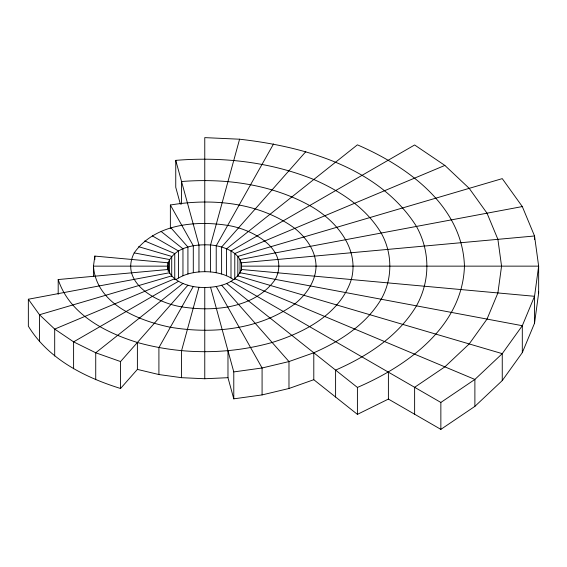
<?xml version="1.0" encoding="UTF-8"?>
<svg xmlns="http://www.w3.org/2000/svg" width="567" height="567" viewBox="0 0 567 567"><rect width="100%" height="100%" fill="white"/><g stroke="black" fill="none" stroke-linecap="round" stroke-linejoin="round"><path stroke-width="0.85" d="M168.123 271.473L168.123 262.79C165.578 279.177 185.905 286.25 198.96 287.292C214.234 288.277 234.745 285.399 241.407 269.488C243.945 253.102 223.625 246.028 210.57 244.987C195.296 244.001 174.778 246.879 168.123 262.79L94.838 256.086L93.47 266.143L93.47 276.561M180.391 204.212L175.749 187.287L175.749 160.362C222.42 156.57 270.197 161.886 313.792 179.498C340.335 191.107 365.97 207.706 381.18 233.044C392.697 253.421 392.697 278.858 381.18 299.234C365.97 324.572 340.335 341.171 313.792 352.78L313.792 379.706L357.408 414.364L388.395 399.083L440.857 429.375L474.884 406.369L502.256 380.577L522.306 352.631L534.539 323.218L538.65 293.068L538.65 266.143L534.539 235.985L522.306 206.572L502.256 178.626L237.821 256.419L237.821 276.391M198.96 287.292L181.546 350.76L181.546 377.686L204.765 378.742L227.977 377.686L233.781 398.842L262.082 394.916L288.979 388.487L313.792 379.706M335.6 397.035L335.6 370.109C367.451 356.175 398.211 336.259 416.462 305.854C430.339 280.771 430.339 251.507 416.462 226.424C379.203 167.584 304.926 146.577 239.586 139.213L210.57 244.987L210.57 271.912C218.621 272.791 226.843 274.839 233.519 279.623M134.195 252.903C118.886 282.947 157.541 303.232 181.837 306.882C214.156 311.978 254.923 308.242 275.328 279.375C290.637 249.331 251.989 229.047 227.693 225.397C195.374 220.308 154.607 224.036 134.195 252.903L169.483 259.523L169.483 273.414M193.297 286.512L158.909 347.621L158.909 374.546L181.546 377.686M273.549 143.919L216.225 245.766L216.225 272.692M169.483 272.755L28.35 299.234L28.35 326.16C48.415 359.166 84.823 377.374 120.551 388.487L120.551 361.562L187.918 285.222M305.819 151.637L221.605 247.056L221.605 273.981M120.551 388.487L137.391 369.401L137.391 342.475C104.916 332.382 69.436 314.061 58.195 279.545L168.123 269.488M182.957 283.465L95.731 352.78L95.731 379.706M176.011 279.623C185.983 272.706 198.698 271.047 210.57 271.912M357.408 414.364L357.408 387.438C407.737 365.743 462.516 326.245 464.451 266.143C462.516 206.034 407.737 166.542 357.408 144.84L226.573 248.814L226.573 275.739M440.857 429.375L440.857 402.45L474.884 379.443L502.256 353.652L522.306 325.706L534.539 296.293L538.65 266.143L241.861 266.143M178.534 281.282L73.604 341.866L73.604 368.791M174.749 278.73L54.694 329.087L39.492 314.756L28.35 299.234M414.626 414.229L414.626 387.304L444.868 366.856L469.207 343.928L487.025 319.086L497.897 292.948L501.554 266.143L497.897 239.338L487.025 213.192L469.207 188.35L444.868 165.422L234.781 253.548L234.781 279.609M313.792 352.78L288.979 361.562L262.082 367.99L233.781 371.917L233.781 398.842M171.709 275.867L39.492 314.756L39.492 341.681M522.306 206.572L240.047 259.523L240.047 273.414M170.369 228.48L170.369 205.027C212.561 197.954 259.459 202.476 294.805 228.373C306.315 237.686 315.748 250.848 316.06 266.143C315.748 281.43 306.315 294.599 294.805 303.905C259.459 329.803 212.561 334.324 170.369 327.251C138.476 320.66 96.156 303.926 93.47 266.143L167.662 266.143L167.662 269.616M137.391 342.475C181.206 354.758 228.324 354.758 272.132 342.475C304.614 332.382 340.094 314.061 351.327 279.545C359.74 248.162 335.522 219.826 309.695 205.559C270.877 184.155 225.297 178.059 181.546 181.518L181.546 204.106M239.586 139.213L204.765 137.625L204.765 271.65M241.407 269.488L534.539 296.293L534.539 323.218M240.047 272.755L522.306 325.706L522.306 352.631M137.391 369.401L158.909 374.546M138.653 246.695L171.709 256.419L171.709 276.391M237.821 275.867L502.256 353.652L502.256 380.577M120.551 361.562L95.731 352.78L73.604 341.866L54.694 329.087L54.694 356.012M144.734 240.961L174.749 253.548L174.749 279.609M234.781 278.73L474.884 379.443L474.884 406.369M152.296 235.851L178.534 250.997L178.534 277.922M230.996 281.282L440.857 402.45M444.868 165.422L414.626 144.975L230.996 250.997L230.996 277.922M161.148 231.485L182.957 248.814L182.957 275.739M226.573 283.465L357.408 387.438M171.078 227.969L187.918 247.056L187.918 273.981M221.605 285.222L288.979 361.562L288.979 388.487M170.369 205.027L193.297 245.766L193.297 272.692M216.225 286.512L262.082 367.99L262.082 394.916M175.749 160.362L198.96 244.987L198.96 271.912M210.57 287.292L233.781 371.917M538.416 291.339L538.65 293.068M534.539 239.458L534.539 235.985L241.407 262.79L241.407 270.608M388.395 372.158L388.395 399.083M227.977 350.76L227.977 377.686M204.765 287.561L204.765 378.742M94.838 256.086L94.838 259.566M58.195 279.545L58.195 294.308"/></g></svg>
